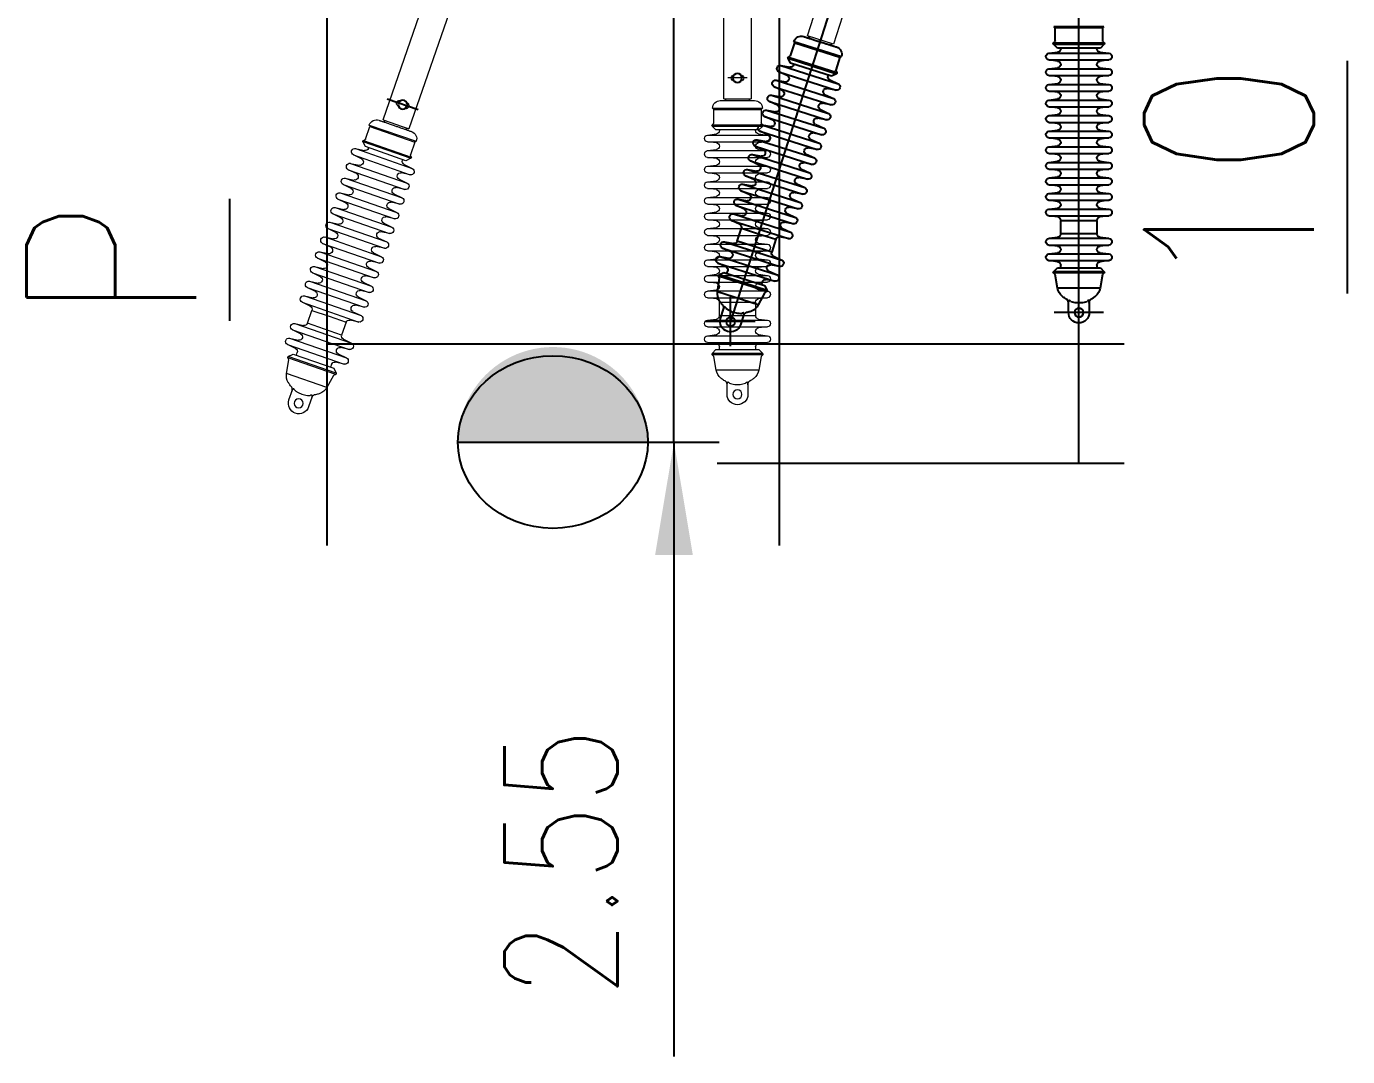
# Model space of a CAD drawing. Header units: millimetres. Extents: x -37020 to 35906, y -101 to 52234.
# Drawn here: x -53.136 to -50.215, y 317.873 to 320.153 of the extents above; entities that cross this region are included whole.
import ezdxf

# ---------------------------------------------------------------- set-up
doc = ezdxf.new("R2010")
doc.units = ezdxf.units.MM
doc.header["$PDMODE"] = 35
doc.header["$PDSIZE"] = 1
doc.linetypes.add('CENTER', pattern=[50.8, 31.75, -6.35, 6.35, -6.35])
doc.layers.add('Catenaria', color=2, linetype='Continuous')
doc.styles.add('Romans', font='romans.shx', dxfattribs={"width": 0.8})
doc.styles.add('Romans PF', font='romans.shx', dxfattribs={"width": 0.8})
doc.styles.get("Standard").update_dxf_attribs({"font": 'arial.ttf'})
doc.dimstyles.get("Standard").update_dxf_attribs({"dimtxt": 0.18, "dimasz": 0.18, "dimexe": 0.18, "dimexo": 0.0625, "dimgap": 0.09, "dimtad": 0, "dimtih": 1, "dimtoh": 1, "dimdec": 4, "dimzin": 0, "dimdsep": 46, "dimtxsty": 'Standard', "dimcen": 0.09, "dimadec": 0, "dimazin": 0, "dimtfac": 1, "dimtdec": 4, "dimtofl": 0, "dimtmove": 0, "dimatfit": 3, "dimfxl": 1, "dimtolj": 1, "dimtzin": 0, "dimarcsym": 0})

# ---------------------------------------------------------------- blocks, each defined once
blk = doc.blocks.new('ménsula móvil OUT G 3.2m')
at = {"color": 251, "linetype": 'Continuous', "lineweight": 15}
for p, q in [((114.8, 66.4), (112.4, 46.6)), ((114.8, -66.4), (114.8, 66.4)), ((132.1, 46.6), (129.7, 66.4)), ((129.7, -66.4), (129.7, 66.4)), ((149.3, 66.4), (146.9, 46.6)), ((149.3, -66.4), (149.3, 66.4)), ((166.6, 46.6), (164.2, 66.4)), ((164.2, -66.4), (164.2, 66.4)), ((213.8, 66.4), (211.4, 46.6)), ((213.8, -66.4), (213.8, 66.4)), ((231.1, 46.6), (228.7, 66.4)), ((228.7, -66.4), (228.7, 66.4)), ((248.3, 66.4), (245.9, 46.6)), ((248.3, -66.4), (248.3, 66.4)), ((265.6, 46.6), (263.2, 66.4)), ((263.2, -66.4), (263.2, 66.4)), ((282.8, 66.4), (280.4, 46.6)), ((282.8, -66.4), (282.8, 66.4)), ((300.1, 46.6), (297.7, 66.4)), ((297.7, -66.4), (297.7, 66.4)), ((317.3, 66.4), (314.9, 46.6)), ((317.3, -66.4), (317.3, 66.4)), ((334.6, 46.6), (332.2, 66.4)), ((332.2, -66.4), (332.2, 66.4)), ((351.8, 66.4), (349.4, 46.6)), ((351.8, -66.4), (351.8, 66.4)), ((369.1, 46.6), (366.7, 66.4)), ((366.7, -66.4), (366.7, 66.4)), ((386.3, 66.4), (383.9, 46.6)), ((386.3, -66.4), (386.3, 66.4)), ((403.6, 46.6), (401.2, 66.4)), ((401.2, -66.4), (401.2, 66.4)), ((420.8, 66.4), (418.4, 46.6)), ((420.8, -66.4), (420.8, 66.4)), ((438.1, 46.6), (435.7, 66.4)), ((435.7, -66.4), (435.7, 66.4)), ((455.3, 66.4), (452.9, 46.6)), ((455.3, -66.4), (455.3, 66.4)), ((472.6, 46.6), (470.2, 66.4)), ((470.2, -66.4), (470.2, 66.4)), ((489.8, 66.4), (487.4, 46.6)), ((489.8, -66.4), (489.8, 66.4)), ((507.1, 46.6), (504.7, 66.4)), ((504.7, -66.4), (504.7, 66.4)), ((524.3, 66.4), (521.9, 46.6)), ((524.3, -66.4), (524.3, 66.4)), ((541.6, 46.6), (539.2, 66.4)), ((539.2, -66.4), (539.2, 66.4)), ((558.8, 66.4), (556.4, 46.6)), ((558.8, -66.4), (558.8, 66.4)), ((576.1, 46.6), (573.7, 66.4)), ((573.7, -66.4), (573.7, 66.4)), ((84, 52.5), (53.9, 47.2)), ((53.9, 47.2), (53.9, -47.2)), ((87.6, 56.1), (84, 52.5)), ((87.6, 56.1), (87.6, -56.1)), ((99, 47.5), (90.4, 56.1)), ((90.4, 56.1), (90.4, -56.1)), ((99, -47.5), (99, 47.5)), ((105, 40), (99, 40)), ((204, 40), (174, 40)), ((174, 40), (174, -40)), ((204, 0), (204, 40)), ((585, 40), (583.5, 40)), ((593.6, 56.1), (585, 47.5)), ((585, 47.5), (585, -47.5)), ((593.6, -56.1), (593.6, 56.1)), ((599.4, 53.1), (596.4, 56.1)), ((596.4, -56.1), (596.4, 56.1)), ((630.5, 52.5), (600.8, 52.5)), ((633, 55), (630.5, 52.5)), ((630.5, -52.5), (630.5, 52.5)), ((633, -55), (633, 55)), ((654, -30.2), (654, 30.1)), ((1618.9, 30.1), (654, 30.1)), ((23.8, 23), (0, 23)), ((23.8, 23), (24.3, 22.9)), ((25.4, 18.7), (24.7, 18)), ((204, -40), (204, 0)), ((654, 25.8), (650, 25.8)), ((0, -23), (23.8, -23)), ((650, -25.8), (654, -25.8)), ((53.9, -47.2), (84, -52.5)), ((84, -52.5), (87.6, -56.1)), ((90.4, -56.1), (99, -47.5)), ((99, -40), (105, -40)), ((112.4, -46.6), (114.8, -66.4)), ((129.7, -66.4), (132.1, -46.6)), ((146.9, -46.6), (149.3, -66.4)), ((164.2, -66.4), (166.6, -46.6)), ((174, -40), (204, -40)), ((211.4, -46.6), (213.8, -66.4)), ((228.7, -66.4), (231.1, -46.6)), ((245.9, -46.6), (248.3, -66.4)), ((263.2, -66.4), (265.6, -46.6)), ((280.4, -46.6), (282.8, -66.4)), ((297.7, -66.4), (300.1, -46.6)), ((314.9, -46.6), (317.3, -66.4)), ((332.2, -66.4), (334.6, -46.6)), ((349.4, -46.6), (351.8, -66.4)), ((366.7, -66.4), (369.1, -46.6)), ((383.9, -46.6), (386.3, -66.4)), ((401.2, -66.4), (403.6, -46.6)), ((418.4, -46.6), (420.8, -66.4)), ((435.7, -66.4), (438.1, -46.6)), ((452.9, -46.6), (455.3, -66.4)), ((470.2, -66.4), (472.6, -46.6)), ((487.4, -46.6), (489.8, -66.4)), ((504.7, -66.4), (507.1, -46.6)), ((521.9, -46.6), (524.3, -66.4)), ((539.2, -66.4), (541.6, -46.6)), ((556.4, -46.6), (558.8, -66.4)), ((573.7, -66.4), (576.1, -46.6)), ((583.5, -40), (585, -40)), ((585, -47.5), (593.6, -56.1)), ((596.4, -56.1), (599.4, -53.1)), ((600.8, -52.5), (630.5, -52.5)), ((630.5, -52.5), (633, -55)), ((654, -30.2), (1727.7, -30.2)), ((1335.6, -466.7), (587.8, -726.7)), ((607.6, -783.7), (1355.4, -523.6)), ((476.2, -748.1), (467.5, -730.2)), ((511.1, -855.6), (467.5, -730.2)), ((486, -723.7), (490.3, -743.2)), ((529.6, -849.2), (486, -723.7)), ((508.8, -736.8), (500, -718.9)), ((543.7, -844.3), (500, -718.9)), ((522.2, -722.1), (516.9, -733)), ((559.1, -828), (522.2, -722.1)), ((528.7, -723), (524.9, -721.1)), ((561.7, -827.1), (524.9, -721.1)), ((558.3, -713.3), (530.2, -723.1)), ((559.8, -710.2), (558.3, -713.3)), ((592.8, -812.5), (558.3, -713.3)), ((595.9, -814), (559.8, -710.2)), ((607.6, -783.7), (587.8, -726.7)), ((388.2, -757.7), (392.5, -777.2)), ((431.9, -883.2), (388.2, -757.7)), ((411, -770.8), (402.3, -752.9)), ((445.9, -878.3), (402.3, -752.9)), ((420.8, -746.4), (425.1, -765.9)), ((464.4, -871.9), (420.8, -746.4)), ((443.6, -759.5), (434.9, -741.5)), ((478.5, -867), (434.9, -741.5)), ((453.4, -735.1), (457.7, -754.6)), ((497, -860.5), (453.4, -735.1)), ((516.9, -733), (548.1, -822.7)), ((519.4, -740.1), (518, -740.6)), ((589.3, -730.9), (585.5, -732.2)), ((313.3, -804.8), (304.5, -786.9)), ((348.2, -912.3), (304.5, -786.9)), ((323.1, -780.4), (327.3, -799.9)), ((366.7, -905.9), (323.1, -780.4)), ((345.9, -793.5), (337.1, -775.5)), ((380.7, -901), (337.1, -775.5)), ((355.6, -769.1), (359.9, -788.6)), ((399.3, -894.5), (355.6, -769.1)), ((378.4, -782.1), (369.7, -764.2)), ((413.3, -889.6), (369.7, -764.2)), ((602.4, -780.8), (606.2, -779.5)), ((225.3, -814.4), (229.6, -833.9)), ((268.9, -939.9), (225.3, -814.4)), ((248.1, -827.5), (239.4, -809.5)), ((283, -935), (239.4, -809.5)), ((257.9, -803.1), (262.2, -822.6)), ((301.5, -928.5), (257.9, -803.1)), ((280.7, -816.1), (271.9, -798.2)), ((315.6, -923.6), (271.9, -798.2)), ((290.5, -791.7), (294.7, -811.2)), ((334.1, -917.2), (290.5, -791.7)), ((544.3, -816.1), (545.7, -815.6)), ((564.7, -822.3), (592.8, -812.5)), ((592.8, -812.5), (595.9, -814)), ((160.1, -837.1), (164.4, -856.6)), ((203.8, -962.5), (160.1, -837.1)), ((182.9, -850.1), (174.2, -832.2)), ((217.8, -957.6), (174.2, -832.2)), ((192.7, -825.7), (197, -845.2)), ((236.3, -951.2), (192.7, -825.7)), ((215.5, -838.8), (206.8, -820.9)), ((250.4, -946.3), (206.8, -820.9)), ((488.3, -842.6), (497, -860.5)), ((511.1, -855.6), (506.8, -836.1)), ((520.9, -831.3), (529.6, -849.2)), ((543.7, -844.3), (539.4, -824.8)), ((548.1, -822.7), (559.1, -828)), ((561.7, -827.1), (563.6, -823.3)), ((66.6, -869.6), (70.9, -889.1)), ((110.2, -995), (66.6, -869.6)), ((89.4, -882.6), (80.7, -864.7)), ((124.3, -990.2), (80.7, -864.7)), ((99.2, -858.3), (103.5, -877.8)), ((142.8, -983.7), (99.2, -858.3)), ((122, -871.3), (113.3, -853.4)), ((156.9, -978.8), (113.3, -853.4)), ((159.5, -865.2), (131.2, -875.1)), ((131.2, -875.1), (157.5, -950.7)), ((172.7, -903), (159.5, -865.2)), ((413.3, -889.6), (409.1, -870.1)), ((423.1, -865.3), (431.9, -883.2)), ((445.9, -878.3), (441.6, -858.8)), ((455.7, -853.9), (464.4, -871.9)), ((478.5, -867), (474.2, -847.5)), ((42.1, -892.9), (15.4, -907.8)), ((44.3, -888.3), (42.1, -892.9)), ((44.3, -888.3), (81.1, -994.2)), ((57.9, -892.6), (47, -887.4)), ((47, -887.4), (83.8, -993.3)), ((89.1, -982.4), (57.9, -892.6)), ((66, -897.8), (60.4, -899.7)), ((185.8, -940.8), (172.7, -903)), ((315.6, -923.6), (311.3, -904.1)), ((325.4, -899.2), (334.1, -917.2)), ((348.2, -912.3), (343.9, -892.8)), ((357.9, -887.9), (366.7, -905.9)), ((380.7, -901), (376.5, -881.5)), ((390.5, -876.6), (399.3, -894.5)), ((15.4, -907.8), (46.4, -996.9)), ((227.6, -933.2), (236.3, -951.2)), ((250.4, -946.3), (246.1, -926.8)), ((260.2, -921.9), (268.9, -939.9)), ((283, -935), (278.7, -915.5)), ((292.8, -910.6), (301.5, -928.5)), ((-5, -940.5), (-27.6, -948.3)), ((-5, -940.5), (-4.6, -940.4)), ((-2.1, -944), (-2.6, -944.9)), ((156.9, -978.8), (152.6, -959.3)), ((157.5, -950.7), (185.8, -940.8)), ((195, -944.6), (203.8, -962.5)), ((217.8, -957.6), (213.5, -938.1)), ((-12.4, -991.8), (10.1, -983.9)), ((46.4, -996.9), (76.6, -992)), ((76.6, -992), (81.1, -994.2)), ((83.8, -993.3), (89.1, -982.4)), ((86.6, -975.3), (92.3, -973.3)), ((101.5, -977.1), (110.2, -995)), ((124.3, -990.2), (120, -970.7)), ((134.1, -965.8), (142.8, -983.7))]:
    blk.add_line(p, q, dxfattribs=at)
at = {"color": 251, "lineweight": 15}
blk.add_line((700, 21.5), (700, -21.5), dxfattribs=at)
at = {"color": 251}
blk.add_line((629.2, -705.8), (653.1, -774.4), dxfattribs=at)
at = {"color": 251, "linetype": 'Continuous', "lineweight": 15}
for centre in [(0, 0), (-20, -970)]:
    blk.add_circle(centre, 10, dxfattribs=at)
at = {"color": 251}
for centre in [(700, 0), (641.2, -740.1)]:
    blk.add_circle(centre, 10, dxfattribs=at)
at = {"color": 251, "linetype": 'Continuous', "lineweight": 15}
for centre, radius, start, end in [((122.2, 65.5), 7.5, 6.9668, 173.0332), ((156.7, 65.5), 7.5, 6.9668, 173.0332), ((221.2, 65.5), 7.5, 6.9668, 173.0332), ((255.7, 65.5), 7.5, 6.9668, 173.0332), ((290.2, 65.5), 7.5, 6.9668, 173.0332), ((324.7, 65.5), 7.5, 6.9668, 173.0332), ((359.2, 65.5), 7.5, 6.9668, 173.0332), ((393.7, 65.5), 7.5, 6.9668, 173.0332), ((428.2, 65.5), 7.5, 6.9668, 173.0332), ((462.7, 65.5), 7.5, 6.9668, 173.0332), ((497.2, 65.5), 7.5, 6.9668, 173.0332), ((531.7, 65.5), 7.5, 6.9668, 173.0332), ((566.2, 65.5), 7.5, 6.9668, 173.0332), ((59.1, 17.6), 30, 100, 140.0716), ((89, 54.7), 2, 45, 135), ((105, 47.5), 7.5, 270, 353.0332), ((139.5, 47.5), 7.5, 186.9668, 353.0332), ((174, 47.5), 7.5, 186.9668, 270), ((204, 47.5), 7.5, 270, 353.0332), ((238.5, 47.5), 7.5, 186.9668, 353.0332), ((273, 47.5), 7.5, 186.9668, 353.0332), ((307.5, 47.5), 7.5, 186.9668, 353.0332), ((342, 47.5), 7.5, 186.9668, 353.0332), ((376.5, 47.5), 7.5, 186.9668, 353.0332), ((411, 47.5), 7.5, 186.9668, 353.0332), ((445.5, 47.5), 7.5, 186.9668, 353.0332), ((480, 47.5), 7.5, 186.9668, 353.0332), ((514.5, 47.5), 7.5, 186.9668, 353.0332), ((549, 47.5), 7.5, 186.9668, 353.0332), ((583.5, 47.5), 7.5, 186.9668, 270), ((595, 54.7), 2, 45, 135), ((600.8, 54.5), 2, 225, 270), ((633, 38), 17, 0, 90), ((0, 0), 23, 90, 270), ((700, 7), 7, 0, 180), ((700, -7), 7, 180, 0), ((59.1, -17.6), 30, 219.9284, 260), ((89, -54.7), 2, 225, 315), ((105, -47.5), 7.5, 6.9668, 90), ((139.5, -47.5), 7.5, 6.9668, 173.0332), ((174, -47.5), 7.5, 90, 173.0332), ((204, -47.5), 7.5, 6.9668, 90), ((238.5, -47.5), 7.5, 6.9668, 173.0332), ((273, -47.5), 7.5, 6.9668, 173.0332), ((307.5, -47.5), 7.5, 6.9668, 173.0332), ((342, -47.5), 7.5, 6.9668, 173.0332), ((376.5, -47.5), 7.5, 6.9668, 173.0332), ((411, -47.5), 7.5, 6.9668, 173.0332), ((445.5, -47.5), 7.5, 6.9668, 173.0332), ((480, -47.5), 7.5, 6.9668, 173.0332), ((514.5, -47.5), 7.5, 6.9668, 173.0332), ((549, -47.5), 7.5, 6.9668, 173.0332), ((583.5, -47.5), 7.5, 90, 173.0332), ((595, -54.7), 2, 225, 315), ((600.8, -54.5), 2, 90, 135), ((633, -38), 17, 270, 0), ((122.2, -65.5), 7.5, 186.9668, 353.0332), ((156.7, -65.5), 7.5, 186.9668, 353.0332), ((221.2, -65.5), 7.5, 186.9668, 353.0332), ((255.7, -65.5), 7.5, 186.9668, 353.0332), ((290.2, -65.5), 7.5, 186.9668, 353.0332), ((324.7, -65.5), 7.5, 186.9668, 353.0332), ((359.2, -65.5), 7.5, 186.9668, 353.0332), ((393.7, -65.5), 7.5, 186.9668, 353.0332), ((428.2, -65.5), 7.5, 186.9668, 353.0332), ((462.7, -65.5), 7.5, 186.9668, 353.0332), ((497.2, -65.5), 7.5, 186.9668, 353.0332), ((531.7, -65.5), 7.5, 186.9668, 353.0332), ((566.2, -65.5), 7.5, 186.9668, 353.0332), ((460.7, -733.5), 7.5, 26.1437, 192.2101), ((493.3, -722.2), 7.5, 26.1437, 192.2101), ((524, -722.9), 2, 64.1769, 154.1769), ((529.6, -721.2), 2, 244.1769, 289.1769), ((565.4, -726.2), 17, 19.1769, 109.1769), ((395.6, -756.2), 7.5, 26.1437, 192.2101), ((428.1, -744.8), 7.5, 26.1437, 192.2101), ((450.3, -756.2), 7.5, 206.1437, 12.2101), ((482.9, -744.8), 7.5, 206.1437, 12.2101), ((515.5, -733.5), 7.5, 206.1437, 289.1769), ((297.8, -790.2), 7.5, 26.1437, 192.2101), ((330.4, -778.8), 7.5, 26.1437, 192.2101), ((352.6, -790.2), 7.5, 206.1437, 12.2101), ((363, -767.5), 7.5, 26.1437, 192.2101), ((385.2, -778.8), 7.5, 206.1437, 12.2101), ((417.8, -767.5), 7.5, 206.1437, 12.2101), ((200, -824.2), 7.5, 26.1437, 192.2101), ((232.6, -812.8), 7.5, 26.1437, 192.2101), ((265.2, -801.5), 7.5, 26.1437, 192.2101), ((287.4, -812.8), 7.5, 206.1437, 12.2101), ((320, -801.5), 7.5, 206.1437, 12.2101), ((546.7, -823.2), 7.5, 109.1769, 192.2101), ((590.4, -798), 17, 289.1769, 19.1769), ((167.5, -835.5), 7.5, 26.1437, 192.2101), ((189.7, -846.8), 7.5, 206.1437, 12.2101), ((222.2, -835.5), 7.5, 206.1437, 12.2101), ((254.8, -824.2), 7.5, 206.1437, 12.2101), ((481.6, -845.9), 7.5, 26.1437, 192.2101), ((514.1, -834.6), 7.5, 26.1437, 192.2101), ((536.3, -845.9), 7.5, 206.1437, 12.2101), ((559.9, -826.2), 2, 244.1769, 334.1769), ((565.4, -824.1), 2, 109.1769, 154.1769), ((74, -868), 7.5, 26.1437, 192.2101), ((106.5, -856.7), 7.5, 26.1437, 192.2101), ((128.7, -868), 7.5, 206.1437, 289.1769), ((157.1, -858.2), 7.5, 289.1769, 12.2101), ((383.8, -879.9), 7.5, 26.1437, 192.2101), ((416.4, -868.6), 7.5, 26.1437, 192.2101), ((449, -857.2), 7.5, 26.1437, 192.2101), ((471.2, -868.6), 7.5, 206.1437, 12.2101), ((503.8, -857.2), 7.5, 206.1437, 12.2101), ((46.1, -889.2), 2, 64.1769, 154.1769), ((63.6, -890.7), 7.5, 289.1769, 12.2101), ((96.2, -879.3), 7.5, 206.1437, 12.2101), ((318.6, -902.6), 7.5, 26.1437, 192.2101), ((351.2, -891.2), 7.5, 26.1437, 192.2101), ((373.4, -902.6), 7.5, 206.1437, 12.2101), ((406, -891.2), 7.5, 206.1437, 12.2101), ((438.6, -879.9), 7.5, 206.1437, 12.2101), ((30, -934), 30, 119.1769, 159.2485), ((220.9, -936.6), 7.5, 26.1437, 192.2101), ((253.5, -925.2), 7.5, 26.1437, 192.2101), ((286, -913.9), 7.5, 26.1437, 192.2101), ((308.2, -925.2), 7.5, 206.1437, 12.2101), ((340.8, -913.9), 7.5, 206.1437, 12.2101), ((-20, -970), 23, 109.1769, 289.1769), ((127.4, -969.1), 7.5, 26.1437, 192.2101), ((159.9, -957.7), 7.5, 109.1769, 192.2101), ((188.3, -947.9), 7.5, 26.1437, 109.1769), ((210.5, -959.2), 7.5, 206.1437, 12.2101), ((243.1, -947.9), 7.5, 206.1437, 12.2101), ((275.7, -936.6), 7.5, 206.1437, 12.2101), ((41.6, -967.3), 30, 239.1053, 279.1769), ((94.8, -980.4), 7.5, 26.1437, 109.1769), ((117, -991.7), 7.5, 206.1437, 12.2101), ((149.6, -980.4), 7.5, 206.1437, 12.2101), ((82, -992.4), 2, 244.1769, 334.1769)]:
    blk.add_arc(centre, radius, start, end, dxfattribs=at)
for points, knots in [([(36.1, 36.9), (35.3, 36), (33.7, 34), (31.5, 30.7), (29.9, 28), (29.1, 26.4), (28.9, 26)], [0, 0, 0, 0, 0.274899, 0.587477, 0.902101, 1, 1, 1, 1]), ([(650, -18.2), (650, -16.8), (650, -14), (650, -9.5), (650, -5), (650, -0.8), (650, 3), (650, 6.9), (650, 10.7), (650, 14.4), (650, 18), (650, 21.3), (650, 24.6), (650, 27.9), (650, 30.9), (650, 33.4), (650, 35.4), (650, 36.9), (650, 37.7), (650, 38), (650, 38), (650, 38)], [0, 0, 0, 0, 0.058891, 0.119603, 0.182018, 0.230818, 0.279611, 0.329449, 0.37928, 0.429119, 0.47895, 0.52775, 0.576543, 0.638964, 0.699677, 0.758561, 0.817451, 0.878164, 0.940579, 0.989378, 1, 1, 1, 1]), ([(20.9, 23), (21.6, 23), (23, 23.1), (25, 23.6), (26.9, 24.5), (28.2, 25.3), (28.8, 25.9), (28.9, 26)], [0, 0, 0, 0, 0.1618786, 0.3284551, 0.4903377, 0.6569471, 0.693981, 0.693981, 0.693981, 0.693981]), ([(24.7, -18), (24.1, -16.1), (23, -12.2), (22, -6.1), (21.7, 0), (22, 6.1), (23, 12.2), (24.1, 16.1), (24.7, 18)], [0, 0, 0, 0, 0.165608, 0.332349, 0.5, 0.667664, 0.834397, 1, 1, 1, 1]), ([(24.3, 22.9), (24.8, 22.9), (25.5, 22.8), (26.3, 22.4), (26.7, 21.8), (26.8, 21.2), (26.6, 20.4), (26.1, 19.6), (25.7, 19), (25.4, 18.7)], [0, 0, 0, 0, 0.239972, 0.37963, 0.4998, 0.614387, 0.731041, 0.854771, 1, 1, 1, 1]), ([(20.9, -23), (21.6, -23), (23, -23.1), (25, -23.6), (26.9, -24.5), (28.1, -25.3), (28.8, -25.9), (28.9, -26)], [0, 0, 0, 0, 0.1618786, 0.3284551, 0.4903377, 0.6569471, 0.6898322, 0.6898322, 0.6898322, 0.6898322]), ([(24.7, -18), (25, -18.3), (25.6, -18.9), (26.3, -19.9), (26.7, -20.8), (26.8, -21.6), (26.5, -22.2), (25.5, -22.9), (24.5, -23), (23.8, -23)], [0, 0, 0, 0, 0.1456999, 0.2663806, 0.3776883, 0.4821934, 0.5908504, 0.712234, 1, 1, 1, 1]), ([(28.9, -26), (29.6, -27.3), (31, -29.9), (33.4, -33.5), (35.2, -35.7), (36, -36.8)], [0, 0, 0, 0, 0.336643, 0.676338, 1, 1, 1, 1]), ([(650, -38), (650, -38), (650, -37.9), (650, -37.4), (650, -36.5), (650, -35.2), (650, -33.6), (650, -31.6), (650, -29.1), (650, -25.9), (650, -22.2), (650, -19.5), (650, -18.2)], [0, 0, 0, 0, 0.0738155, 0.1701917, 0.2665548, 0.362931, 0.459294, 0.5536623, 0.6480177, 0.7687258, 0.8861228, 1, 1, 1, 1]), ([(599.9, -773.7), (599.5, -772.4), (598.5, -769.8), (597, -765.5), (595.6, -761.3), (594.2, -757.3), (592.9, -753.7), (591.7, -750), (590.4, -746.4), (589.2, -742.9), (588, -739.6), (586.9, -736.4), (585.8, -733.3), (584.8, -730.2), (583.8, -727.3), (582.9, -724.9), (582.3, -723.1), (581.8, -721.6), (581.5, -720.9), (581.4, -720.6), (581.5, -720.6), (581.5, -720.7)], [0, 0, 0, 0, 0.058891, 0.119603, 0.182018, 0.230818, 0.279611, 0.329449, 0.37928, 0.429119, 0.47895, 0.52775, 0.576543, 0.638964, 0.699677, 0.758561, 0.817451, 0.878164, 0.940579, 0.989378, 1, 1, 1, 1]), ([(645.5, -731.2), (645.1, -730.4), (644.4, -729), (642.5, -727.4), (640.2, -726.5), (637.8, -726.4), (635.6, -727.2), (633.8, -728.5), (632.5, -730.2), (631.8, -732.4), (631.8, -734.4), (632.2, -735.5), (632.2, -735.8)], [0, 0, 0, 0, 0.111195, 0.222234, 0.336725, 0.4472, 0.546061, 0.638619, 0.735459, 0.842287, 0.956369, 1, 1, 1, 1]), ([(636.8, -749), (637.2, -749.7), (637.9, -751.2), (639.8, -752.8), (642.1, -753.7), (644.5, -753.8), (646.7, -753), (648.5, -751.7), (649.8, -750), (650.5, -747.8), (650.5, -745.8), (650.2, -744.7), (650.1, -744.4)], [0, 0, 0, 0, 0.111195, 0.222234, 0.336725, 0.4472, 0.546061, 0.638619, 0.735459, 0.842287, 0.956369, 1, 1, 1, 1]), ([(606.4, -792.4), (606.4, -792.4), (606.4, -792.3), (606.2, -791.9), (605.9, -791), (605.5, -789.8), (605, -788.2), (604.3, -786.3), (603.5, -784), (602.5, -781), (601.2, -777.5), (600.4, -775), (599.9, -773.7)], [0, 0, 0, 0, 0.0738155, 0.1701917, 0.2665548, 0.362931, 0.459294, 0.5536623, 0.6480177, 0.7687258, 0.8861228, 1, 1, 1, 1]), ([(2, -923.3), (1.6, -924.5), (0.7, -926.9), (-0.3, -930.7), (-1, -933.8), (-1.2, -935.5), (-1.2, -936)], [0, 0, 0, 0, 0.274899, 0.587477, 0.902101, 1, 1, 1, 1]), ([(-7.8, -941.4), (-7.2, -941.2), (-5.9, -940.7), (-4.2, -939.5), (-2.7, -938.1), (-1.7, -936.8), (-1.3, -936.1), (-1.2, -936)], [0, 0, 0, 0, 0.1618786, 0.3284551, 0.4903377, 0.6569471, 0.693981, 0.693981, 0.693981, 0.693981]), ([(-4.6, -940.4), (-4.1, -940.3), (-3.4, -940.1), (-2.5, -940.3), (-2, -940.6), (-1.6, -941.2), (-1.6, -942), (-1.7, -943), (-2, -943.6), (-2.1, -944)], [0, 0, 0, 0, 0.239972, 0.37963, 0.4998, 0.614387, 0.731041, 0.854771, 1, 1, 1, 1]), ([(9.2, -978.9), (8, -977.3), (5.7, -974), (2.8, -968.6), (0.5, -962.9), (-1.2, -957), (-2.3, -951), (-2.5, -946.9), (-2.6, -944.9)], [0, 0, 0, 0, 0.165608, 0.332349, 0.5, 0.667664, 0.834397, 1, 1, 1, 1]), ([(7.3, -984.9), (7.9, -984.7), (9.3, -984.3), (11.3, -984.2), (13.4, -984.3), (14.9, -984.7), (15.7, -985), (15.8, -985.1)], [0, 0, 0, 0, 0.1618786, 0.3284551, 0.4903377, 0.6569471, 0.6898322, 0.6898322, 0.6898322, 0.6898322]), ([(9.2, -978.9), (9.6, -979.1), (10.4, -979.5), (11.4, -980.1), (12.1, -980.9), (12.4, -981.6), (12.3, -982.3), (11.6, -983.3), (10.7, -983.6), (10.1, -983.9)], [0, 0, 0, 0, 0.1456999, 0.2663806, 0.3776883, 0.4821934, 0.5908504, 0.712234, 1, 1, 1, 1]), ([(15.8, -985.1), (16.9, -986.1), (19.1, -988.1), (22.5, -990.7), (25, -992.2), (26.1, -993)], [0, 0, 0, 0, 0.336643, 0.676338, 1, 1, 1, 1])]:
    blk.add_open_spline(points, degree=3, knots=knots, dxfattribs=at)
blk = doc.blocks.new('*D241')
at = {"layer": 'Catenaria', "color": 8, "linetype": 'Continuous', "lineweight": -2, "transparency": 16777216}
for p, q in [((-51.7044, 322.0339), (-51.7044, 322.2839)), ((-51.7044, 319.233), (-51.7044, 321.7839)), ((-51.7044, 319.233), (-51.7044, 317.8735)), ((-51.7044, 318.983), (-51.7044, 318.733))]:
    blk.add_line(p, q, dxfattribs=at)
at = {"layer": 'Catenaria', "color": 1, "linetype": 'Continuous', "lineweight": -2, "transparency": 16777216}
for p, q in [((-51.6085, 321.7839), (-51.6044, 321.7839)), ((-51.872, 319.233), (-51.6044, 319.233))]:
    blk.add_line(p, q, dxfattribs=at)
at = {"layer": 'Catenaria', "color": 8, "transparency": 16777216}
for points in [[(-51.7461, 322.0339), (-51.6627, 322.0339), (-51.7044, 321.7839)], [(-51.6627, 318.983), (-51.7461, 318.983), (-51.7044, 319.233)]]:
    blk.add_solid(points, dxfattribs=at)
at = {"layer": 'Defpoints', "color": 0, "transparency": 16777216}
for p in [(-51.7085, 321.7839), (-51.7044, 321.7839), (-51.972, 319.233)]:
    blk.add_point(p, dxfattribs=at)
at = {"layer": 'Catenaria', "color": 3, "linetype": 'Continuous', "transparency": 16777216, "insert": (-51.9544, 318.3032), "char_height": 0.25, "attachment_point": 5, "rotation": 90, "style": 'Romans'}
blk.add_mtext('\\A1;2.55', dxfattribs=at)
blk = doc.blocks.new('A$C31278')
at = {"layer": 'Catenaria', "color": 8, "linetype": 'CENTER'}
for p, q in [((0, 1.0291), (0, 0.1291)), ((0.264, 1.0291), (0.264, 0.0047)), ((0.334, 0.9835), (0.334, 0.8746)), ((0, 0.9291), (3.0753, 0.9291)), ((2.4714, 0.8478), (0.314, 0.159)), ((0.314, 0.2135), (0.314, 0.1046)), ((0.2595, 0.159), (0.3685, 0.159))]:
    blk.add_line(p, q, dxfattribs=at)
at = {"layer": 'Catenaria', "color": 8}
for p, q in [((0.4488, 0.9955), (0.4464, 0.9757)), ((0.4488, 0.8627), (0.4488, 0.9955)), ((0.4661, 0.9757), (0.4637, 0.9955)), ((0.4637, 0.8627), (0.4637, 0.9955)), ((0.4833, 0.9955), (0.4809, 0.9757)), ((0.4833, 0.8627), (0.4833, 0.9955)), ((0.5006, 0.9757), (0.4982, 0.9955)), ((0.4982, 0.8627), (0.4982, 0.9955)), ((0.5478, 0.9955), (0.5454, 0.9757)), ((0.5478, 0.8627), (0.5478, 0.9955)), ((0.5651, 0.9757), (0.5627, 0.9955)), ((0.5627, 0.8627), (0.5627, 0.9955)), ((0.5823, 0.9955), (0.5799, 0.9757)), ((0.5823, 0.8627), (0.5823, 0.9955)), ((0.5996, 0.9757), (0.5972, 0.9955)), ((0.5972, 0.8627), (0.5972, 0.9955)), ((0.6168, 0.9955), (0.6144, 0.9757)), ((0.6168, 0.8627), (0.6168, 0.9955)), ((0.6341, 0.9757), (0.6317, 0.9955)), ((0.6317, 0.8627), (0.6317, 0.9955)), ((0.6513, 0.9955), (0.6489, 0.9757)), ((0.6513, 0.8627), (0.6513, 0.9955)), ((0.6686, 0.9757), (0.6662, 0.9955)), ((0.6662, 0.8627), (0.6662, 0.9955)), ((0.6858, 0.9955), (0.6834, 0.9757)), ((0.6858, 0.8627), (0.6858, 0.9955)), ((0.7031, 0.9757), (0.7007, 0.9955)), ((0.7007, 0.8627), (0.7007, 0.9955)), ((0.7203, 0.9955), (0.7179, 0.9757)), ((0.7203, 0.8627), (0.7203, 0.9955)), ((0.7376, 0.9757), (0.7352, 0.9955)), ((0.7352, 0.8627), (0.7352, 0.9955)), ((0.7548, 0.9955), (0.7524, 0.9757)), ((0.7548, 0.8627), (0.7548, 0.9955)), ((0.7721, 0.9757), (0.7697, 0.9955)), ((0.7697, 0.8627), (0.7697, 0.9955)), ((0.7893, 0.9955), (0.7869, 0.9757)), ((0.7893, 0.8627), (0.7893, 0.9955)), ((0.8066, 0.9757), (0.8042, 0.9955)), ((0.8042, 0.8627), (0.8042, 0.9955)), ((0.8238, 0.9955), (0.8214, 0.9757)), ((0.8238, 0.8627), (0.8238, 0.9955)), ((0.8411, 0.9757), (0.8387, 0.9955)), ((0.8387, 0.8627), (0.8387, 0.9955)), ((0.8583, 0.9955), (0.8559, 0.9757)), ((0.8583, 0.8627), (0.8583, 0.9955)), ((0.8756, 0.9757), (0.8732, 0.9955)), ((0.8732, 0.8627), (0.8732, 0.9955)), ((0.8928, 0.9955), (0.8904, 0.9757)), ((0.8928, 0.8627), (0.8928, 0.9955)), ((0.9101, 0.9757), (0.9077, 0.9955)), ((0.9077, 0.8627), (0.9077, 0.9955)), ((0.418, 0.9816), (0.3879, 0.9763)), ((0.3879, 0.9763), (0.3879, 0.8819)), ((0.4216, 0.9852), (0.418, 0.9816)), ((0.4216, 0.9852), (0.4216, 0.873)), ((0.433, 0.9766), (0.4244, 0.9852)), ((0.4244, 0.9852), (0.4244, 0.873)), ((0.433, 0.8816), (0.433, 0.9766)), ((0.439, 0.9691), (0.433, 0.9691)), ((0.538, 0.9691), (0.508, 0.9691)), ((0.508, 0.9691), (0.508, 0.8891)), ((0.538, 0.9291), (0.538, 0.9691)), ((0.919, 0.9691), (0.9175, 0.9691)), ((0.9276, 0.9852), (0.919, 0.9766)), ((0.919, 0.9766), (0.919, 0.8816)), ((0.9276, 0.873), (0.9276, 0.9852)), ((0.9334, 0.9822), (0.9304, 0.9852)), ((0.9304, 0.873), (0.9304, 0.9852)), ((0.9645, 0.9816), (0.9348, 0.9816)), ((0.967, 0.9841), (0.9645, 0.9816)), ((0.9645, 0.8766), (0.9645, 0.9816)), ((0.967, 0.8741), (0.967, 0.9841)), ((0.3578, 0.9521), (0.334, 0.9521)), ((0.3578, 0.9521), (0.3583, 0.952)), ((0.3594, 0.9478), (0.3587, 0.9471)), ((0.334, 0.9061), (0.3578, 0.9061)), ((0.538, 0.8891), (0.538, 0.9291)), ((0.3879, 0.8819), (0.418, 0.8766)), ((0.418, 0.8766), (0.4216, 0.873)), ((0.4244, 0.873), (0.433, 0.8816)), ((0.433, 0.8891), (0.439, 0.8891)), ((0.4464, 0.8825), (0.4488, 0.8627)), ((0.4637, 0.8627), (0.4661, 0.8825)), ((0.4809, 0.8825), (0.4833, 0.8627)), ((0.4982, 0.8627), (0.5006, 0.8825)), ((0.508, 0.8891), (0.538, 0.8891)), ((0.5454, 0.8825), (0.5478, 0.8627)), ((0.5627, 0.8627), (0.5651, 0.8825)), ((0.5799, 0.8825), (0.5823, 0.8627)), ((0.5972, 0.8627), (0.5996, 0.8825)), ((0.6144, 0.8825), (0.6168, 0.8627)), ((0.6317, 0.8627), (0.6341, 0.8825)), ((0.6489, 0.8825), (0.6513, 0.8627)), ((0.6662, 0.8627), (0.6686, 0.8825)), ((0.6834, 0.8825), (0.6858, 0.8627)), ((0.7007, 0.8627), (0.7031, 0.8825)), ((0.7179, 0.8825), (0.7203, 0.8627)), ((0.7352, 0.8627), (0.7376, 0.8825)), ((0.7524, 0.8825), (0.7548, 0.8627)), ((0.7697, 0.8627), (0.7721, 0.8825)), ((0.7869, 0.8825), (0.7893, 0.8627)), ((0.8042, 0.8627), (0.8066, 0.8825)), ((0.8214, 0.8825), (0.8238, 0.8627)), ((0.8387, 0.8627), (0.8411, 0.8825)), ((0.8559, 0.8825), (0.8583, 0.8627)), ((0.8732, 0.8627), (0.8756, 0.8825)), ((0.8904, 0.8825), (0.8928, 0.8627)), ((0.9077, 0.8627), (0.9101, 0.8825)), ((0.9175, 0.8891), (0.919, 0.8891)), ((0.919, 0.8816), (0.9276, 0.873)), ((0.9348, 0.8766), (0.9645, 0.8766)), ((0.9645, 0.8766), (0.967, 0.8741)), ((0.9304, 0.873), (0.9334, 0.876)), ((0.7933, 0.3818), (0.797, 0.3622)), ((0.8337, 0.2552), (0.7933, 0.3818)), ((0.8157, 0.3681), (0.8075, 0.3863)), ((0.8478, 0.2598), (0.8075, 0.3863)), ((0.8261, 0.3923), (0.8299, 0.3727)), ((0.8665, 0.2657), (0.8261, 0.3923)), ((0.8486, 0.3786), (0.8403, 0.3968)), ((0.8807, 0.2703), (0.8403, 0.3968)), ((0.8624, 0.393), (0.8568, 0.3822)), ((0.8568, 0.3822), (0.8857, 0.2917)), ((0.8965, 0.2862), (0.8624, 0.393)), ((0.8689, 0.3919), (0.8651, 0.3939)), ((0.8992, 0.287), (0.8651, 0.3939)), ((0.8987, 0.4008), (0.8704, 0.3918)), ((0.9003, 0.404), (0.8987, 0.4008)), ((0.9306, 0.3008), (0.8987, 0.4008)), ((0.9337, 0.2992), (0.9003, 0.404)), ((0.9292, 0.3825), (0.9254, 0.3813)), ((0.7171, 0.3367), (0.7089, 0.3548)), ((0.7493, 0.2283), (0.7089, 0.3548)), ((0.7275, 0.3608), (0.7313, 0.3412)), ((0.7679, 0.2343), (0.7275, 0.3608)), ((0.75, 0.3472), (0.7417, 0.3653)), ((0.7821, 0.2388), (0.7417, 0.3653)), ((0.7604, 0.3713), (0.7642, 0.3517)), ((0.8008, 0.2448), (0.7604, 0.3713)), ((0.7829, 0.3576), (0.7746, 0.3758)), ((0.815, 0.2493), (0.7746, 0.3758)), ((0.8591, 0.3751), (0.8577, 0.3746)), ((0.6185, 0.3052), (0.6103, 0.3233)), ((0.6507, 0.1968), (0.6103, 0.3233)), ((0.6289, 0.3293), (0.6327, 0.3097)), ((0.6693, 0.2028), (0.6289, 0.3293)), ((0.6514, 0.3157), (0.6431, 0.3338)), ((0.6835, 0.2073), (0.6431, 0.3338)), ((0.6618, 0.3398), (0.6656, 0.3202)), ((0.7022, 0.2133), (0.6618, 0.3398)), ((0.6843, 0.3262), (0.676, 0.3443)), ((0.7164, 0.2178), (0.676, 0.3443)), ((0.6947, 0.3503), (0.6984, 0.3307)), ((0.7351, 0.2238), (0.6947, 0.3503)), ((0.941, 0.3322), (0.9448, 0.3334)), ((0.5303, 0.2978), (0.5341, 0.2782)), ((0.5707, 0.1713), (0.5303, 0.2978)), ((0.5528, 0.2842), (0.5445, 0.3024)), ((0.5849, 0.1758), (0.5445, 0.3024)), ((0.5632, 0.3083), (0.567, 0.2887)), ((0.6036, 0.1818), (0.5632, 0.3083)), ((0.5857, 0.2947), (0.5774, 0.3128)), ((0.6178, 0.1863), (0.5774, 0.3128)), ((0.5961, 0.3188), (0.5999, 0.2992)), ((0.6365, 0.1923), (0.5961, 0.3188)), ((0.882, 0.2984), (0.8835, 0.2989)), ((0.9023, 0.2918), (0.9306, 0.3008)), ((0.9306, 0.3008), (0.9337, 0.2992)), ((0.436, 0.2677), (0.4398, 0.2481)), ((0.4764, 0.1412), (0.436, 0.2677)), ((0.4585, 0.2541), (0.4502, 0.2722)), ((0.4906, 0.1457), (0.4502, 0.2722)), ((0.4975, 0.2873), (0.5013, 0.2677)), ((0.5379, 0.1608), (0.4975, 0.2873)), ((0.5199, 0.2737), (0.5117, 0.2919)), ((0.5521, 0.1653), (0.5117, 0.2919)), ((0.7925, 0.2629), (0.8008, 0.2448)), ((0.815, 0.2493), (0.8112, 0.2689)), ((0.8254, 0.2734), (0.8337, 0.2552)), ((0.8478, 0.2598), (0.8441, 0.2794)), ((0.8583, 0.2839), (0.8665, 0.2657)), ((0.8807, 0.2703), (0.8769, 0.2899)), ((0.8857, 0.2917), (0.8965, 0.2862)), ((0.8992, 0.287), (0.9012, 0.2908)), ((0.3781, 0.2346), (0.351, 0.2204)), ((0.3804, 0.2391), (0.3781, 0.2346)), ((0.3804, 0.2391), (0.4145, 0.1322)), ((0.3939, 0.2344), (0.3831, 0.24)), ((0.3831, 0.24), (0.4172, 0.1331)), ((0.4228, 0.1439), (0.3939, 0.2344)), ((0.4032, 0.2572), (0.4069, 0.2376)), ((0.4436, 0.1307), (0.4032, 0.2572)), ((0.4256, 0.2436), (0.4174, 0.2617)), ((0.4577, 0.1352), (0.4174, 0.2617)), ((0.4962, 0.2592), (0.4676, 0.2501)), ((0.4676, 0.2501), (0.4919, 0.1739)), ((0.5083, 0.2211), (0.4962, 0.2592)), ((0.7164, 0.2178), (0.7126, 0.2374)), ((0.7268, 0.2419), (0.7351, 0.2238)), ((0.7493, 0.2283), (0.7455, 0.2479)), ((0.7597, 0.2524), (0.7679, 0.2343)), ((0.7821, 0.2388), (0.7783, 0.2584)), ((0.351, 0.2204), (0.3797, 0.1305)), ((0.4019, 0.2291), (0.3961, 0.2273)), ((0.5205, 0.183), (0.5083, 0.2211)), ((0.6178, 0.1863), (0.614, 0.2059)), ((0.6282, 0.2104), (0.6365, 0.1923)), ((0.6507, 0.1968), (0.6469, 0.2164)), ((0.6611, 0.2209), (0.6693, 0.2028)), ((0.6835, 0.2073), (0.6797, 0.2269)), ((0.6939, 0.2314), (0.7022, 0.2133)), ((0.3297, 0.1882), (0.307, 0.1809)), ((0.3297, 0.1882), (0.3302, 0.1883)), ((0.3325, 0.1846), (0.332, 0.1837)), ((0.4919, 0.1739), (0.5205, 0.183)), ((0.5296, 0.179), (0.5379, 0.1608)), ((0.5521, 0.1653), (0.5483, 0.1849)), ((0.5625, 0.1895), (0.5707, 0.1713)), ((0.5849, 0.1758), (0.5811, 0.1954)), ((0.5953, 0.2), (0.6036, 0.1818)), ((0.4205, 0.151), (0.4262, 0.1529)), ((0.4353, 0.1489), (0.4436, 0.1307)), ((0.4577, 0.1352), (0.454, 0.1548)), ((0.4682, 0.1593), (0.4764, 0.1412)), ((0.4906, 0.1457), (0.4868, 0.1653)), ((0.321, 0.1371), (0.3437, 0.1444)), ((0.3797, 0.1305), (0.41, 0.1346)), ((0.41, 0.1346), (0.4145, 0.1322)), ((0.4172, 0.1331), (0.4228, 0.1439))]:
    blk.add_line(p, q, dxfattribs=at)
at = {"layer": 'Catenaria', "color": 8, "linetype": 'Continuous', "lineweight": 15}
for p, q in [((1.2, 0.4736), (0.9278, 0.3867)), ((0.9462, 0.3292), (1.2184, 0.4161)), ((0.9278, 0.3867), (0.9462, 0.3292))]:
    blk.add_line(p, q, dxfattribs=at)
at = {"layer": 'Catenaria', "color": 8}
for centre in [(0.334, 0.9291), (0.314, 0.159)]:
    blk.add_circle(centre, 0.01, dxfattribs=at)
for centre, radius, start, end in [((0.4562, 0.9946), 0.0075, 6.9668, 173.0332), ((0.4907, 0.9946), 0.0075, 6.9668, 173.0332), ((0.5552, 0.9946), 0.0075, 6.9668, 173.0332), ((0.5897, 0.9946), 0.0075, 6.9668, 173.0332), ((0.6242, 0.9946), 0.0075, 6.9668, 173.0332), ((0.6587, 0.9946), 0.0075, 6.9668, 173.0332), ((0.6932, 0.9946), 0.0075, 6.9668, 173.0332), ((0.7277, 0.9946), 0.0075, 6.9668, 173.0332), ((0.7622, 0.9946), 0.0075, 6.9668, 173.0332), ((0.7967, 0.9946), 0.0075, 6.9668, 173.0332), ((0.8312, 0.9946), 0.0075, 6.9668, 173.0332), ((0.8657, 0.9946), 0.0075, 6.9668, 173.0332), ((0.9002, 0.9946), 0.0075, 6.9668, 173.0332), ((0.3931, 0.9467), 0.03, 100, 140.0716), ((0.423, 0.9837), 0.002, 45, 135), ((0.439, 0.9766), 0.0075, 270, 353.0332), ((0.4735, 0.9766), 0.0075, 186.9668, 353.0332), ((0.508, 0.9766), 0.0075, 186.9668, 270), ((0.538, 0.9766), 0.0075, 270, 353.0332), ((0.5725, 0.9766), 0.0075, 186.9668, 353.0332), ((0.607, 0.9766), 0.0075, 186.9668, 353.0332), ((0.6415, 0.9766), 0.0075, 186.9668, 353.0332), ((0.676, 0.9766), 0.0075, 186.9668, 353.0332), ((0.7105, 0.9766), 0.0075, 186.9668, 353.0332), ((0.745, 0.9766), 0.0075, 186.9668, 353.0332), ((0.7795, 0.9766), 0.0075, 186.9668, 353.0332), ((0.814, 0.9766), 0.0075, 186.9668, 353.0332), ((0.8485, 0.9766), 0.0075, 186.9668, 353.0332), ((0.883, 0.9766), 0.0075, 186.9668, 353.0332), ((0.9175, 0.9766), 0.0075, 186.9668, 270), ((0.929, 0.9837), 0.002, 45, 135), ((0.9348, 0.9836), 0.002, 225, 270), ((0.334, 0.9291), 0.023, 90, 270), ((0.3931, 0.9114), 0.03, 219.9284, 260), ((0.439, 0.8816), 0.0075, 6.9668, 90), ((0.4735, 0.8816), 0.0075, 6.9668, 173.0332), ((0.508, 0.8816), 0.0075, 90, 173.0332), ((0.538, 0.8816), 0.0075, 6.9668, 90), ((0.5725, 0.8816), 0.0075, 6.9668, 173.0332), ((0.607, 0.8816), 0.0075, 6.9668, 173.0332), ((0.6415, 0.8816), 0.0075, 6.9668, 173.0332), ((0.676, 0.8816), 0.0075, 6.9668, 173.0332), ((0.7105, 0.8816), 0.0075, 6.9668, 173.0332), ((0.745, 0.8816), 0.0075, 6.9668, 173.0332), ((0.7795, 0.8816), 0.0075, 6.9668, 173.0332), ((0.814, 0.8816), 0.0075, 6.9668, 173.0332), ((0.8485, 0.8816), 0.0075, 6.9668, 173.0332), ((0.883, 0.8816), 0.0075, 6.9668, 173.0332), ((0.9175, 0.8816), 0.0075, 90, 173.0332), ((0.9348, 0.8746), 0.002, 90, 135), ((0.423, 0.8744), 0.002, 225, 315), ((0.4562, 0.8636), 0.0075, 186.9668, 353.0332), ((0.4907, 0.8636), 0.0075, 186.9668, 353.0332), ((0.5552, 0.8636), 0.0075, 186.9668, 353.0332), ((0.5897, 0.8636), 0.0075, 186.9668, 353.0332), ((0.6242, 0.8636), 0.0075, 186.9668, 353.0332), ((0.6587, 0.8636), 0.0075, 186.9668, 353.0332), ((0.6932, 0.8636), 0.0075, 186.9668, 353.0332), ((0.7277, 0.8636), 0.0075, 186.9668, 353.0332), ((0.7622, 0.8636), 0.0075, 186.9668, 353.0332), ((0.7967, 0.8636), 0.0075, 186.9668, 353.0332), ((0.8312, 0.8636), 0.0075, 186.9668, 353.0332), ((0.8657, 0.8636), 0.0075, 186.9668, 353.0332), ((0.9002, 0.8636), 0.0075, 186.9668, 353.0332), ((0.929, 0.8744), 0.002, 225, 315), ((0.7678, 0.3727), 0.0075, 24.674, 190.7405), ((0.8006, 0.3832), 0.0075, 24.674, 190.7405), ((0.8335, 0.3937), 0.0075, 24.674, 190.7405), ((0.8642, 0.3921), 0.002, 62.7073, 152.7073), ((0.8698, 0.3937), 0.002, 242.7073, 287.7073), ((0.9055, 0.3878), 0.017, 17.7073, 107.7073), ((0.702, 0.3517), 0.0075, 24.674, 190.7405), ((0.7349, 0.3622), 0.0075, 24.674, 190.7405), ((0.7568, 0.3503), 0.0075, 204.674, 10.7405), ((0.7897, 0.3608), 0.0075, 204.674, 10.7405), ((0.8225, 0.3713), 0.0075, 204.674, 10.7405), ((0.8554, 0.3818), 0.0075, 204.674, 287.7073), ((0.6034, 0.3202), 0.0075, 24.674, 190.7405), ((0.6363, 0.3307), 0.0075, 24.674, 190.7405), ((0.6692, 0.3412), 0.0075, 24.674, 190.7405), ((0.6911, 0.3293), 0.0075, 204.674, 10.7405), ((0.7239, 0.3398), 0.0075, 204.674, 10.7405), ((0.5048, 0.2887), 0.0075, 24.674, 190.7405), ((0.5377, 0.2992), 0.0075, 24.674, 190.7405), ((0.5706, 0.3097), 0.0075, 24.674, 190.7405), ((0.5925, 0.2978), 0.0075, 204.674, 10.7405), ((0.6253, 0.3083), 0.0075, 204.674, 10.7405), ((0.6582, 0.3188), 0.0075, 204.674, 10.7405), ((0.8843, 0.2913), 0.0075, 107.7073, 190.7405), ((0.9286, 0.3154), 0.017, 287.7073, 17.7073), ((0.4105, 0.2586), 0.0075, 24.674, 190.7405), ((0.4434, 0.2691), 0.0075, 24.674, 190.7405), ((0.4939, 0.2663), 0.0075, 287.7073, 10.7405), ((0.5268, 0.2768), 0.0075, 204.674, 10.7405), ((0.5596, 0.2873), 0.0075, 204.674, 10.7405), ((0.7857, 0.2598), 0.0075, 24.674, 190.7405), ((0.8186, 0.2703), 0.0075, 24.674, 190.7405), ((0.8514, 0.2808), 0.0075, 24.674, 190.7405), ((0.8733, 0.2689), 0.0075, 204.674, 10.7405), ((0.8974, 0.2879), 0.002, 242.7073, 332.7073), ((0.9029, 0.2899), 0.002, 107.7073, 152.7073), ((0.3822, 0.2382), 0.002, 62.7073, 152.7073), ((0.3996, 0.2362), 0.0075, 287.7073, 10.7405), ((0.4324, 0.2467), 0.0075, 204.674, 10.7405), ((0.4653, 0.2572), 0.0075, 204.674, 287.7073), ((0.6871, 0.2283), 0.0075, 24.674, 190.7405), ((0.72, 0.2388), 0.0075, 24.674, 190.7405), ((0.7528, 0.2493), 0.0075, 24.674, 190.7405), ((0.7747, 0.2374), 0.0075, 204.674, 10.7405), ((0.8076, 0.2479), 0.0075, 204.674, 10.7405), ((0.8405, 0.2584), 0.0075, 204.674, 10.7405), ((0.3649, 0.1938), 0.03, 117.7073, 157.7789), ((0.6214, 0.2073), 0.0075, 24.674, 190.7405), ((0.6542, 0.2178), 0.0075, 24.674, 190.7405), ((0.6762, 0.2059), 0.0075, 204.674, 10.7405), ((0.709, 0.2164), 0.0075, 204.674, 10.7405), ((0.7419, 0.2269), 0.0075, 204.674, 10.7405), ((0.314, 0.159), 0.023, 107.7073, 287.7073), ((0.5228, 0.1758), 0.0075, 24.674, 107.7073), ((0.5556, 0.1863), 0.0075, 24.674, 190.7405), ((0.5776, 0.1744), 0.0075, 204.674, 10.7405), ((0.5885, 0.1968), 0.0075, 24.674, 190.7405), ((0.6104, 0.1849), 0.0075, 204.674, 10.7405), ((0.6433, 0.1954), 0.0075, 204.674, 10.7405), ((0.4285, 0.1457), 0.0075, 24.674, 107.7073), ((0.4613, 0.1562), 0.0075, 24.674, 190.7405), ((0.4942, 0.1667), 0.0075, 107.7073, 190.7405), ((0.5447, 0.1639), 0.0075, 204.674, 10.7405), ((0.3756, 0.1602), 0.03, 237.6356, 277.7073), ((0.4154, 0.134), 0.002, 242.7073, 332.7073), ((0.4504, 0.1338), 0.0075, 204.674, 10.7405), ((0.4832, 0.1443), 0.0075, 204.674, 10.7405)]:
    blk.add_arc(centre, radius, start, end, dxfattribs=at)
for points, knots in [([(0.3701, 0.966), (0.3693, 0.965), (0.3677, 0.9631), (0.3655, 0.9598), (0.3639, 0.9571), (0.3631, 0.9555), (0.3629, 0.9551)], [0, 0, 0, 0, 0.274899, 0.587477, 0.902101, 1, 1, 1, 1]), ([(0.3549, 0.9521), (0.3556, 0.9521), (0.357, 0.9522), (0.359, 0.9527), (0.3609, 0.9536), (0.3622, 0.9544), (0.3628, 0.955), (0.3629, 0.9551)], [0, 0, 0, 0, 0.1618786, 0.3284551, 0.4903377, 0.6569471, 0.693981, 0.693981, 0.693981, 0.693981]), ([(0.3587, 0.9111), (0.3581, 0.913), (0.357, 0.9169), (0.356, 0.9229), (0.3557, 0.9291), (0.356, 0.9352), (0.357, 0.9412), (0.3581, 0.9451), (0.3587, 0.9471)], [0, 0, 0, 0, 0.165608, 0.332349, 0.5, 0.667664, 0.834397, 1, 1, 1, 1]), ([(0.3583, 0.952), (0.3588, 0.952), (0.3595, 0.9519), (0.3603, 0.9514), (0.3607, 0.9509), (0.3608, 0.9502), (0.3606, 0.9495), (0.3601, 0.9486), (0.3597, 0.9481), (0.3594, 0.9478)], [0, 0, 0, 0, 0.239972, 0.37963, 0.4998, 0.614387, 0.731041, 0.854771, 1, 1, 1, 1]), ([(0.3549, 0.9061), (0.3556, 0.906), (0.357, 0.906), (0.359, 0.9054), (0.3609, 0.9046), (0.3621, 0.9037), (0.3628, 0.9032), (0.3629, 0.9031)], [0, 0, 0, 0, 0.1618786, 0.3284551, 0.4903377, 0.6569471, 0.6898322, 0.6898322, 0.6898322, 0.6898322]), ([(0.3587, 0.9111), (0.359, 0.9107), (0.3596, 0.9102), (0.3603, 0.9092), (0.3607, 0.9083), (0.3608, 0.9075), (0.3605, 0.9068), (0.3595, 0.9062), (0.3585, 0.9061), (0.3578, 0.9061)], [0, 0, 0, 0, 0.1456999, 0.2663806, 0.3776883, 0.4821934, 0.5908504, 0.712234, 1, 1, 1, 1]), ([(0.3629, 0.9031), (0.3636, 0.9018), (0.365, 0.8992), (0.3674, 0.8956), (0.3692, 0.8933), (0.37, 0.8922)], [0, 0, 0, 0, 0.336643, 0.676338, 1, 1, 1, 1]), ([(0.9387, 0.3394), (0.9383, 0.3407), (0.9375, 0.3434), (0.9361, 0.3477), (0.9347, 0.3519), (0.9335, 0.3559), (0.9323, 0.3596), (0.9311, 0.3633), (0.9299, 0.3669), (0.9288, 0.3705), (0.9277, 0.3738), (0.9267, 0.377), (0.9257, 0.3802), (0.9247, 0.3833), (0.9238, 0.3862), (0.923, 0.3886), (0.9224, 0.3905), (0.922, 0.3919), (0.9217, 0.3927), (0.9216, 0.393), (0.9217, 0.3929), (0.9217, 0.3929)], [0, 0, 0, 0, 0.058891, 0.119603, 0.182018, 0.230818, 0.279611, 0.329449, 0.37928, 0.429119, 0.47895, 0.52775, 0.576543, 0.638964, 0.699677, 0.758561, 0.817451, 0.878164, 0.940579, 0.989378, 1, 1, 1, 1]), ([(0.9448, 0.3206), (0.9447, 0.3206), (0.9447, 0.3206), (0.9446, 0.3211), (0.9443, 0.3219), (0.9439, 0.3232), (0.9434, 0.3248), (0.9428, 0.3267), (0.942, 0.3291), (0.9411, 0.332), (0.94, 0.3355), (0.9392, 0.3381), (0.9387, 0.3394)], [0, 0, 0, 0, 0.0738155, 0.1701917, 0.2665548, 0.362931, 0.459294, 0.5536623, 0.6480177, 0.7687258, 0.8861228, 1, 1, 1, 1]), ([(0.3372, 0.2052), (0.3367, 0.204), (0.3358, 0.2017), (0.3347, 0.1979), (0.334, 0.1948), (0.3337, 0.193), (0.3336, 0.1926)], [0, 0, 0, 0, 0.274899, 0.587477, 0.902101, 1, 1, 1, 1]), ([(0.3269, 0.1873), (0.3275, 0.1875), (0.3288, 0.188), (0.3306, 0.1891), (0.3322, 0.1905), (0.3331, 0.1917), (0.3336, 0.1925), (0.3336, 0.1926)], [0, 0, 0, 0, 0.1618786, 0.3284551, 0.4903377, 0.6569471, 0.693981, 0.693981, 0.693981, 0.693981]), ([(0.3302, 0.1883), (0.3306, 0.1884), (0.3314, 0.1886), (0.3323, 0.1883), (0.3328, 0.188), (0.3331, 0.1874), (0.3331, 0.1866), (0.3329, 0.1856), (0.3327, 0.185), (0.3325, 0.1846)], [0, 0, 0, 0, 0.239972, 0.37963, 0.4998, 0.614387, 0.731041, 0.854771, 1, 1, 1, 1]), ([(0.343, 0.1494), (0.3418, 0.1511), (0.3396, 0.1544), (0.3369, 0.1599), (0.3347, 0.1656), (0.3331, 0.1716), (0.3322, 0.1776), (0.3321, 0.1817), (0.332, 0.1837)], [0, 0, 0, 0, 0.165608, 0.332349, 0.5, 0.667664, 0.834397, 1, 1, 1, 1]), ([(0.343, 0.1494), (0.3434, 0.1492), (0.3442, 0.1488), (0.3451, 0.1481), (0.3458, 0.1474), (0.3461, 0.1466), (0.346, 0.1459), (0.3453, 0.145), (0.3444, 0.1446), (0.3437, 0.1444)], [0, 0, 0, 0, 0.1456999, 0.2663806, 0.3776883, 0.4821934, 0.5908504, 0.712234, 1, 1, 1, 1]), ([(0.3409, 0.1435), (0.3416, 0.1437), (0.3429, 0.144), (0.345, 0.1441), (0.347, 0.1439), (0.3485, 0.1435), (0.3493, 0.1431), (0.3494, 0.1431)], [0, 0, 0, 0, 0.1618786, 0.3284551, 0.4903377, 0.6569471, 0.6898322, 0.6898322, 0.6898322, 0.6898322]), ([(0.3494, 0.1431), (0.3505, 0.142), (0.3526, 0.14), (0.356, 0.1373), (0.3584, 0.1357), (0.3595, 0.1349)], [0, 0, 0, 0, 0.336643, 0.676338, 1, 1, 1, 1])]:
    blk.add_open_spline(points, degree=3, knots=knots, dxfattribs=at)

msp = doc.modelspace()

# ---------------------------------------------------------------- hatches: boundary and pattern name
at = {"layer": 'Catenaria'}
h = msp.add_hatch(color=4, dxfattribs=at)
edge = h.paths.add_edge_path()
edge.add_line((-51.762, 319.233), (-52.182, 319.233))
edge.add_ellipse((-51.972, 319.2332), major_axis=(0.1485, -0.1485), ratio=1, start_angle=44.9532, end_angle=225.0468, ccw=False)

# ---------------------------------------------------------------- linework, layer by layer
at = {"layer": 'Catenaria', "color": 1, "linetype": 'Continuous', "ltscale": 7}
for p, q in [((-51.4717, 322.2045), (-51.4717, 319.0045)), ((-52.4717, 322.0045), (-52.4717, 319.0045))]:
    msp.add_line(p, q, dxfattribs=at)
at = {"layer": 'Catenaria', "color": 240, "ltscale": 0.1, "true_color": 0xed1f24}
msp.add_line((-51.4717, 319.4495), (-52.4717, 319.4495), dxfattribs=at)
at = {"layer": 'Catenaria', "color": 4}
msp.add_line((-52.182, 319.233), (-51.762, 319.233), dxfattribs=at)
msp.add_line((-52.182, 319.233), (-51.762, 319.233), dxfattribs=at)
msp.add_ellipse((-51.972, 319.233), major_axis=(0.21, 0), ratio=0.909178, dxfattribs=at)

# ---------------------------------------------------------------- block references
at = {"xscale": -0.001, "yscale": 0.001, "zscale": 0.001, "rotation": 270}
msp.add_blockref('ménsula móvil OUT G 3.2m', (-51.564, 319.3385), dxfattribs=at)
at = {"layer": 'Catenaria', "color": 210, "linetype": 'Continuous', "xscale": -1, "rotation": 270}
msp.add_blockref('A$C31278', (-51.7383, 319.1855), dxfattribs=at)

# ---------------------------------------------------------------- texts
at = {"layer": 'Catenaria', "color": 4, "style": 'Romans PF', "width": 0.8}
for s, rotation, p in [('%%U10', 90, (-50.2901, 319.5618)), ('%%UP', 90.0096, (-52.761, 319.5012))]:
    msp.add_text(s, height=0.375, rotation=rotation, dxfattribs=at).set_placement(p)

# ---------------------------------------------------------------- dimensions: what is measured, and where the dimension line sits
at = {"layer": 'Catenaria', "color": 210, "linetype": 'Continuous'}
dim = msp.add_linear_dim(base=(-51.7044, 321.7839), p1=(-51.972, 319.233), p2=(-51.7085, 321.7839, -20.7852), angle=90, dimstyle='Standard', override={"dimscale": 0.1, "dimtxt": 2.5, "dimasz": 2.5, "dimexe": 1, "dimexo": 1, "dimgap": 1.25, "dimtad": 1, "dimtih": 0, "dimtoh": 0, "dimdec": 2, "dimzin": 1, "dimtxsty": 'Romans', "dimcen": 1, "dimclrd": 8, "dimclre": 1, "dimclrt": 3, "dimaunit": 1, "dimadec": 3, "dimtdec": 2, "dimtix": 1, "dimtofl": 1, "dimatfit": 0, "dimtzin": 8}, dxfattribs=at)
dim.commit()
dim.dimension.update_dxf_attribs({"geometry": '*D241', "text_midpoint": (-51.7044, 318.3032), "dimtype": 160})

doc.saveas('drawing.dxf')
